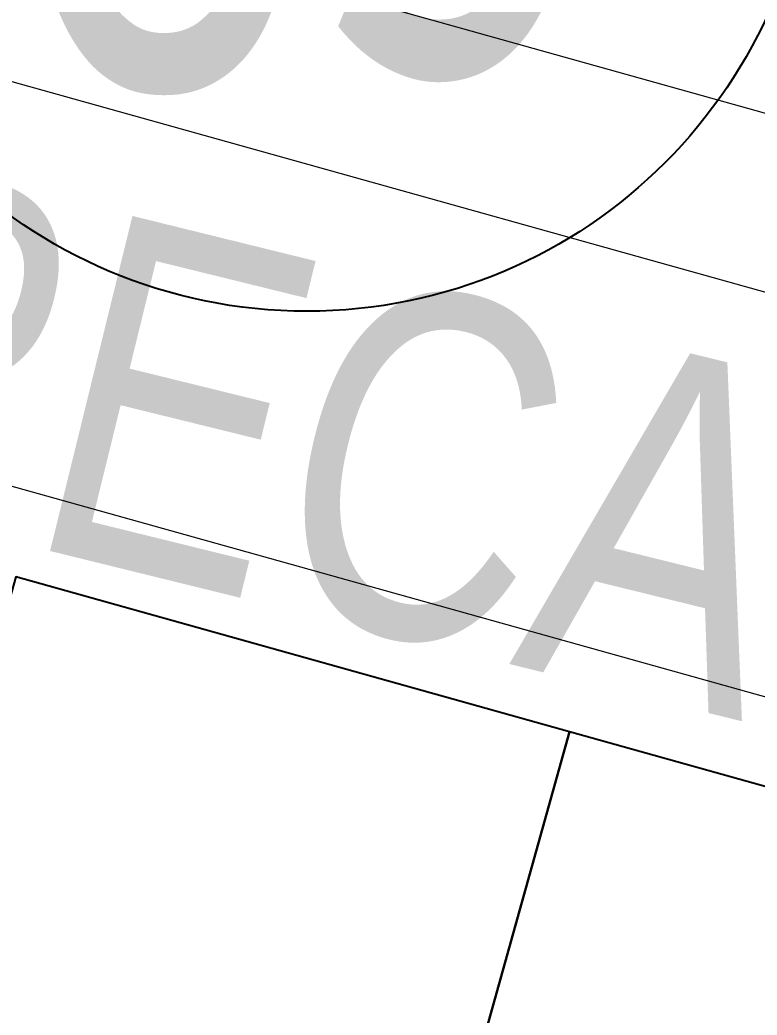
# Model space of a CAD drawing. Header units: millimetres. Extents: x 474016 to 477875, y 2288607 to 2292200.
# Drawn here: x 474581.35 to 474594.18, y 2289268.75 to 2289286.06 of the extents above; entities that cross this region are included whole.
import ezdxf
from ezdxf.enums import TextEntityAlignment as Align

# ---------------------------------------------------------------- set-up
doc = ezdxf.new("R2010")
doc.units = ezdxf.units.MM
doc.header["$LTSCALE"] = 50
for name, color, linetype, lineweight in [('BANQUETA', 251, 'Continuous', 5), ('JARDINES', 98, 'Continuous', 13), ('NO DE MZ', 3, 'Continuous', 18), ('vialidad', 5, 'Continuous', 13)]:
    doc.layers.add(name, color=color, linetype=linetype, lineweight=lineweight)
doc.layers.add('CVL_LOTIF', color=1, linetype='Continuous')
doc.styles.add('Legend', font='calibri.ttf')
doc.styles.get("Standard").update_dxf_attribs({"font": 'arial.ttf'})

msp = doc.modelspace()

# ---------------------------------------------------------------- linework, layer by layer
at = {"color": 3}
msp.add_circle((474586.341, 2289289.808), 8.813, dxfattribs=at)
at = {"layer": 'BANQUETA'}
msp.add_lwpolyline([(474658.733, 2289256.292), (474538.343, 2289289.928, 0.414214), (474535.879, 2289288.54), (474522.693, 2289241.347, 0.414214), (474524.081, 2289238.883), (474644.471, 2289205.247)], format="xyb", dxfattribs=at)
at = {"layer": 'CVL_LOTIF'}
for points in [[(474590.911, 2289273.683), (474581.28, 2289276.374), (474574.552, 2289252.296), (474584.184, 2289249.605)], [(474600.542, 2289270.992), (474590.911, 2289273.683), (474584.184, 2289249.605), (474593.815, 2289246.914)]]:
    msp.add_lwpolyline(points, close=True, dxfattribs=at)
at = {"layer": 'JARDINES'}
msp.add_lwpolyline([(474648.764, 2289269.229, -0.388075), (474647.957, 2289266.34), (474539.125, 2289296.747, -0.386646), (474539.932, 2289299.636)], format="xyb", close=True, dxfattribs=at)

# ---------------------------------------------------------------- texts
at = {"layer": 'NO DE MZ', "lineweight": 9, "style": 'Legend', "width": 0.65}
msp.add_text('35', height=10, rotation=2.7155, dxfattribs=at).set_placement((474586.237, 2289289.978), align=Align.MIDDLE)
at = {"layer": 'vialidad', "color": 5, "width": 0.75}
msp.add_text('ARECA', height=6, rotation=346.1813, dxfattribs=at).set_placement((474584.127, 2289279.363), align=Align.MIDDLE)

doc.saveas('drawing.dxf')
